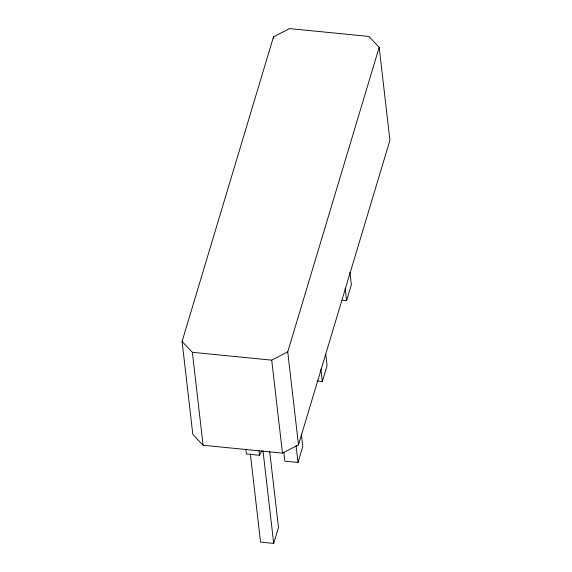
<?xml version="1.0" encoding="UTF-8"?>
<svg xmlns="http://www.w3.org/2000/svg" width="572" height="572" viewBox="0 0 572 572"><rect width="100%" height="100%" fill="white"/><g stroke="black" fill="none" stroke-linecap="round" stroke-linejoin="round"><path stroke-width="0.86" d="M182.075 341.448L273.509 36.858L289.532 28.6L368.89 36.436L379.172 47.297L389.925 140.262L298.491 444.852L282.468 453.11L203.11 445.273L192.828 434.42L182.075 341.448L192.356 352.309L203.11 445.273M298.491 444.852L287.737 351.887L379.172 47.297M250.329 453.746L260.553 542.099L273.709 543.4L278.493 527.47L269.698 451.48M283.826 452.338L284.849 461.175L298.005 462.476L302.781 446.539L301.351 434.169M317.038 381.023L322.293 381.545L327.077 365.615L325.747 354.132M342.206 300.186L346.589 300.622L351.372 284.692L349.942 272.315M245.867 449.535L246.382 453.968L259.538 455.262L261.69 450.993M192.356 352.309L271.714 360.145L287.737 351.887M345.159 288.252L346.589 300.622M320.863 369.176L322.293 381.545M273.509 36.858L273.716 38.631M296.06 445.688L298.005 462.476M271.714 360.145L282.468 453.11M262.97 450.629L273.709 543.4M259.023 450.836L259.538 455.262"/></g></svg>
